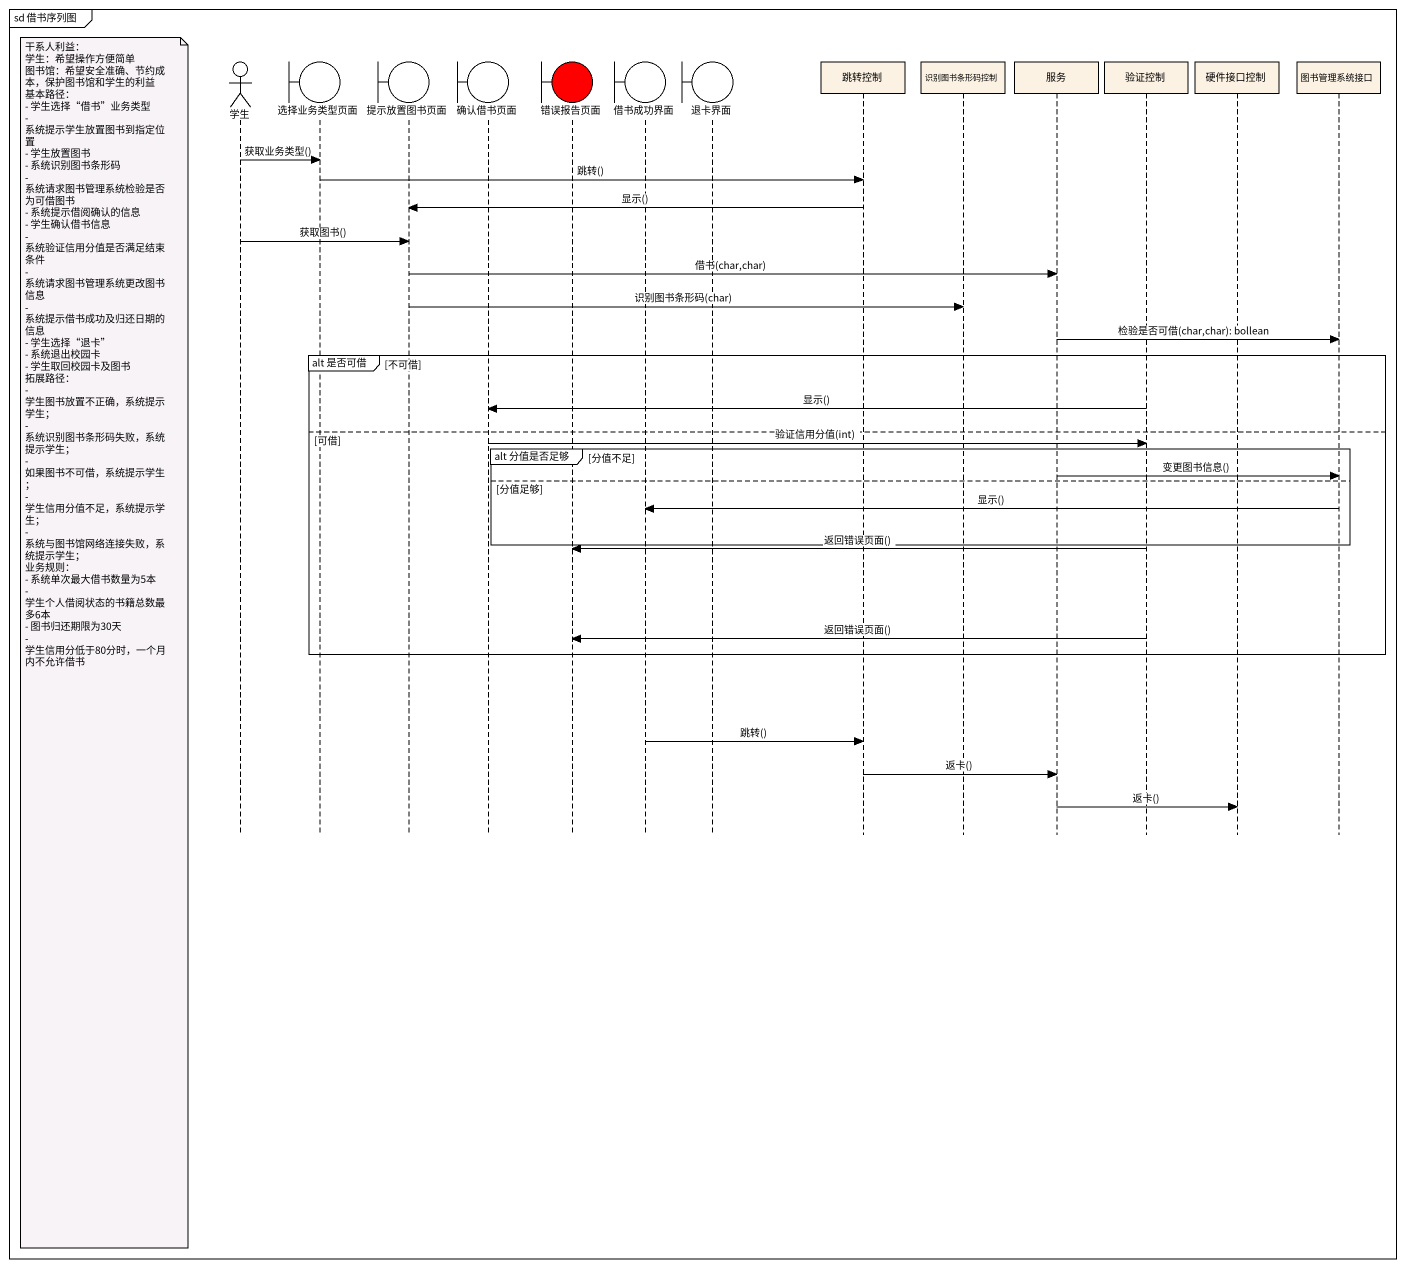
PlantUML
@startuml
mainframe sd 借书序列图
hide footbox
actor 学生
boundary 选择业务类型页面
boundary 提示放置图书页面
boundary 确认借书页面
boundary 错误报告页面 #FF0000
boundary 借书成功界面
boundary 退卡界面
participant 跳转控制
participant 识别图书条形码控制
participant 服务
participant 验证控制
participant 硬件接口控制
participant 图书管理系统接口

学生 -> 选择业务类型页面 : 获取业务类型()
选择业务类型页面 -> 跳转控制 : 跳转()
跳转控制 -> 提示放置图书页面 : 显示()
学生 -> 提示放置图书页面 : 获取图书()
提示放置图书页面 -> 服务 : 借书(char,char)
提示放置图书页面 -> 识别图书条形码控制 : 识别图书条形码(char)
服务 -> 图书管理系统接口 : 检验是否可借(char,char): bollean
group alt 是否可借 [不可借]
  验证控制 -> 确认借书页面 : 显示()
else 可借
  确认借书页面 -> 验证控制 : 验证信用分值(int)
  group alt 分值是否足够 [分值不足]
    服务 -> 图书管理系统接口 : 变更图书信息()
  else 分值足够
    图书管理系统接口 -> 借书成功界面 : 显示()
  end
  验证控制 -> 错误报告页面 : 返回错误页面()
  验证控制 -> 错误报告页面 : 返回错误页面()
  note left of 学生
    干系人利益：
    学生：希望操作方便简单
    图书馆：希望安全准确、节约成本，保护图书馆和学生的利益
    基本路径：
    - 学生选择“借书”业务类型
    - 系统提示学生放置图书到指定位置
    - 学生放置图书
    - 系统识别图书条形码
    - 系统请求图书管理系统检验是否为可借图书
    - 系统提示借阅确认的信息
    - 学生确认借书信息
    - 系统验证信用分值是否满足结束条件
    - 系统请求图书管理系统更改图书信息
    - 系统提示借书成功及归还日期的信息
    - 学生选择“退卡”
    - 系统退出校园卡
    - 学生取回校园卡及图书
    拓展路径：
    - 学生图书放置不正确，系统提示学生；
    - 系统识别图书条形码失败，系统提示学生；
    - 如果图书不可借，系统提示学生；
    - 学生信用分值不足，系统提示学生；
    - 系统与图书馆网络连接失败，系统提示学生；
    业务规则：
    - 系统单次最大借书数量为5本
    - 学生个人借阅状态的书籍总数最多6本
    - 图书归还期限为30天
    - 学生信用分低于80分时，一个月内不允许借书
  end note
end
借书成功界面 -> 跳转控制 : 跳转()
跳转控制 -> 服务 : 返卡()
服务 -> 硬件接口控制 : 返卡()
@enduml
